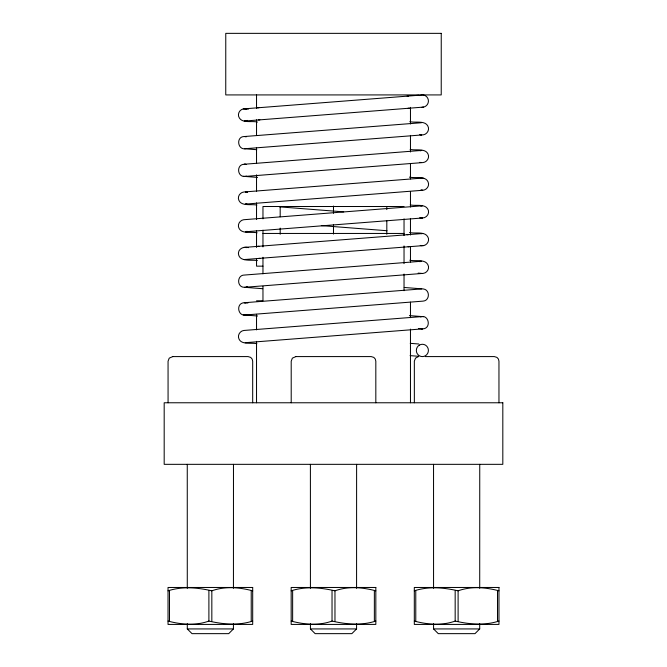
<?xml version="1.0" encoding="UTF-8"?>
<svg xmlns="http://www.w3.org/2000/svg" width="667" height="667" viewBox="0 0 667 667"><rect width="100%" height="100%" fill="white"/><g stroke="black" fill="none" stroke-linecap="round" stroke-linejoin="round"><path stroke-width="1" d="M187.294 623.72L187.294 628.931L192.013 633.65L228.706 633.65L233.433 628.931L233.433 623.72M233.442 588.302L233.475 464.349M310.43 623.72L310.43 628.931L315.149 633.65L351.851 633.65L356.57 628.931L356.57 623.72M356.578 588.302L356.612 464.349M433.567 623.72L433.567 628.931L438.294 633.65L474.987 633.65L479.706 628.931L479.706 623.72M479.715 588.302L479.748 464.349M246.165 287.077L247.657 286.46M419.651 95.606L421.135 95.064A6.053 5.986 85.5 0 1 427.764 98.274L428.289 99.783A6.203 6.136 85.5 0 1 425.096 106.545L423.612 107.087A6.053 5.986 85.5 0 1 422.036 107.22M248.541 247.64C244.364 246.356 238.644 248.191 238.402 253.168C238.719 262.515 251.642 259.405 257.387 260.589M419.093 95.223L243.28 108.921C240.053 109.555 237.836 112.973 238.561 116.175C240.895 124.079 251.651 120.485 257.437 122.086M247.415 120.41L244.297 121.06L423.612 107.087M245.856 259.43L244.239 259.563L423.687 245.581C426.897 244.956 429.173 241.571 428.447 238.361C426.063 230.49 415.324 234.1 409.538 232.491M247.107 231.316L245.548 231.774L422.378 217.992C426.255 218.092 429.481 214.09 428.381 210.33C425.796 203.01 415.808 206.411 410.23 204.861M419.826 261.706L421.377 261.264L244.622 275.037C236.718 274.721 236.593 287.635 244.564 287.294L262.731 288.711M168.034 590.82C182.558 586.151 197.282 587.535 211.831 590.82C225.096 586.035 239.395 587.293 252.693 590.82M291.171 590.82C305.703 586.151 320.418 587.535 334.967 590.82C348.232 586.035 362.531 587.293 375.829 590.82M252.693 621.069C238.161 625.738 223.445 624.362 208.896 621.077C195.631 625.854 181.332 624.604 168.034 621.077M414.307 590.82C428.839 586.151 443.555 587.535 458.104 590.82C471.369 586.035 485.668 587.293 498.966 590.82M375.829 621.069C361.306 625.746 346.582 624.362 332.033 621.077C318.768 625.854 304.469 624.604 291.171 621.077M498.966 621.069C484.442 625.746 469.726 624.362 455.169 621.077C441.904 625.854 427.614 624.604 414.315 621.077M295.89 356.587L292.363 358.146L291.204 361.206L291.212 402.768M418.401 356.62L415.499 358.146L414.34 361.206L414.357 402.768M420.177 150.792L421.752 150.417L244.247 164.249C236.243 164.307 237.043 177.197 244.939 176.438L422.995 162.565C426.263 162.231 428.889 159.113 428.548 155.82C427.072 147.474 415.799 150.8 410.13 149.416M246.823 203.735L245.248 204.11L422.686 190.278C425.963 190.128 428.764 187.169 428.581 183.859C427.389 174.962 415.274 178.623 409.43 177.114M421.702 288.911L244.289 302.735C235.301 302.993 237.961 317.725 246.482 314.707M420.468 178.397L423.678 178.231M420.46 316.867C428.931 313.907 431.707 328.623 422.703 328.873L245.231 342.696M244.939 176.438L246.532 176.155M420.76 206.011L422.369 205.803L243.63 219.735C240.387 220.218 237.911 223.462 238.452 226.722C240.395 234.834 251.409 231.332 257.12 232.85M246.223 148.558C237.61 151.084 235.484 136.268 244.564 136.518L421.436 122.736M407.137 96.156L408.487 96.048M408.037 108.304L409.388 108.196M257.57 246.381L258.929 246.265M258.479 258.454L259.83 258.346M422.061 178.106L243.939 191.988C240.67 192.288 238.036 195.398 238.402 198.683C239.937 207.02 251.167 203.727 256.862 205.094M243.33 247.49L422.678 233.517L421.06 233.633M244.564 287.294L423.37 273.362C426.613 272.903 429.048 269.635 428.489 266.391C426.538 258.254 415.558 261.672 409.805 260.205M244.897 315.007L423.045 301.125C430.007 300.742 430.198 289.72 423.312 288.961L404.219 287.469M422.044 316.583L243.947 330.457C240.67 330.79 238.102 333.959 238.469 337.235C239.912 345.614 251.176 342.338 256.862 343.688M243.28 108.921L248.483 109.08M420.268 245.556L423.687 245.581M257.537 107.804L258.888 107.712M258.521 119.952L259.872 119.852M407.095 234.717L408.454 234.626M408.071 246.79L409.43 246.69M172.753 356.587L169.226 358.146L168.059 361.206L168.076 402.768M404.035 206.512L262.965 206.512L262.965 218.851M262.965 233.45L404.035 233.45M262.965 266.158L256.553 266.158L256.537 258.896M256.553 300.792L262.965 300.792L262.965 286.285M172.678 356.587L248.066 356.587L250.692 357.404L252.151 359.063L252.685 361.206L252.685 402.768M295.815 356.587L371.202 356.587L373.828 357.404L375.296 359.063L375.821 361.206L375.829 402.768M425.271 356.587L494.347 356.587L496.965 357.404L498.432 359.063L498.958 361.206L498.966 402.768M187.294 628.931L233.433 628.931M310.43 628.931L356.57 628.931M433.567 628.931L479.706 628.931M421.069 190.162L422.686 190.278L420.869 190.145M245.89 302.851L244.289 302.735L247.907 303.018M409.855 121.652C415.558 123.17 426.597 119.66 428.481 127.789C429.006 131.057 426.563 134.325 423.312 134.834L244.622 148.758L256.762 149.7M419.902 134.742L421.694 134.884L420.127 134.517M246.365 136.66L244.564 136.518L246.165 136.735M419.593 162.389L421.377 162.531M246.056 164.39L244.247 164.249L245.856 164.374M243.322 176.305L257.57 177.414M247.34 192.171L245.556 192.029L247.115 192.48M279.581 206.87L343.697 211.864M419.668 217.784L422.378 217.992L420.769 217.784M321.327 225.613L386.993 230.732M418.167 273.12L421.752 273.395M409.396 315.599L423.645 316.708M243.288 314.891L257.545 316M418.434 328.531L422.703 328.873L421.102 328.739M410.238 343.33L418.793 343.997M410.105 355.636L418.751 356.303M244.939 247.357L246.532 247.64M420.468 245.406L422.069 245.698M244.889 108.796L246.473 109.096M497.499 590.82L497.499 621.069M458.104 590.82L458.112 621.069M455.169 590.82L455.169 621.077M433.542 464.349L433.558 588.302M415.774 590.82L415.783 621.077M410.463 107.37L410.463 123.979M410.463 135.393L410.463 152.001M410.463 163.415L410.463 178.981M410.463 191.437L410.463 207.003M410.463 218.417L410.463 235.026M410.463 246.44L410.463 262.006M410.463 302.134L410.463 317.692M410.463 329.106L410.463 402.768M404.035 218.851L404.035 235.534M404.035 245.94L404.035 263.632M404.035 274.045L404.035 290.695M386.818 206.512L386.818 209.596M386.818 220.91L386.818 234.275M374.362 590.82L374.362 621.069M334.967 590.82L334.967 621.069M333.483 206.02L333.483 213.29M333.483 224.712L333.483 234.067M332.033 590.82L332.033 621.077M310.397 464.349L310.422 588.302M292.638 590.82L292.638 621.077M280.182 206.512L280.182 216.8M280.182 228.106L280.182 234.275M262.965 230.165L262.965 246.915M262.965 257.279L262.965 273.854M256.537 94.922L256.537 108.413M256.537 119.827L256.537 135.393M256.537 147.849L256.537 163.415M256.537 174.829L256.537 191.437M256.537 202.851L256.537 219.46M256.537 230.874L256.537 247.482M256.537 314.315L256.537 329.923M256.537 341.371L256.537 402.768M251.226 590.82L251.226 621.069M211.831 590.82L211.831 621.069M208.896 590.82L208.896 621.077M187.26 464.349L187.285 588.302M169.501 590.82L169.501 621.077M419.368 345.106L418.117 346.081A6.203 6.136 -85.5 0 0 417.142 353.518L418.101 354.794A6.053 5.986 -85.5 0 0 425.379 355.761L426.63 354.777A6.203 6.136 -85.5 0 0 427.597 347.349L426.647 346.073A6.053 5.986 -85.5 0 0 419.368 345.106M441.229 33.35L225.771 33.35L225.754 94.922L441.229 94.922L441.246 33.35M502.818 402.768L164.182 402.768L164.182 464.332L502.818 464.332L502.818 402.768M252.693 587.469L168.034 587.477L168.034 624.42L252.693 624.412L252.693 587.469M375.829 587.469L291.171 587.477L291.171 624.42L375.829 624.412L375.829 587.469M498.966 587.469L414.307 587.477L414.315 624.42L498.966 624.412L498.966 587.469"/></g></svg>
